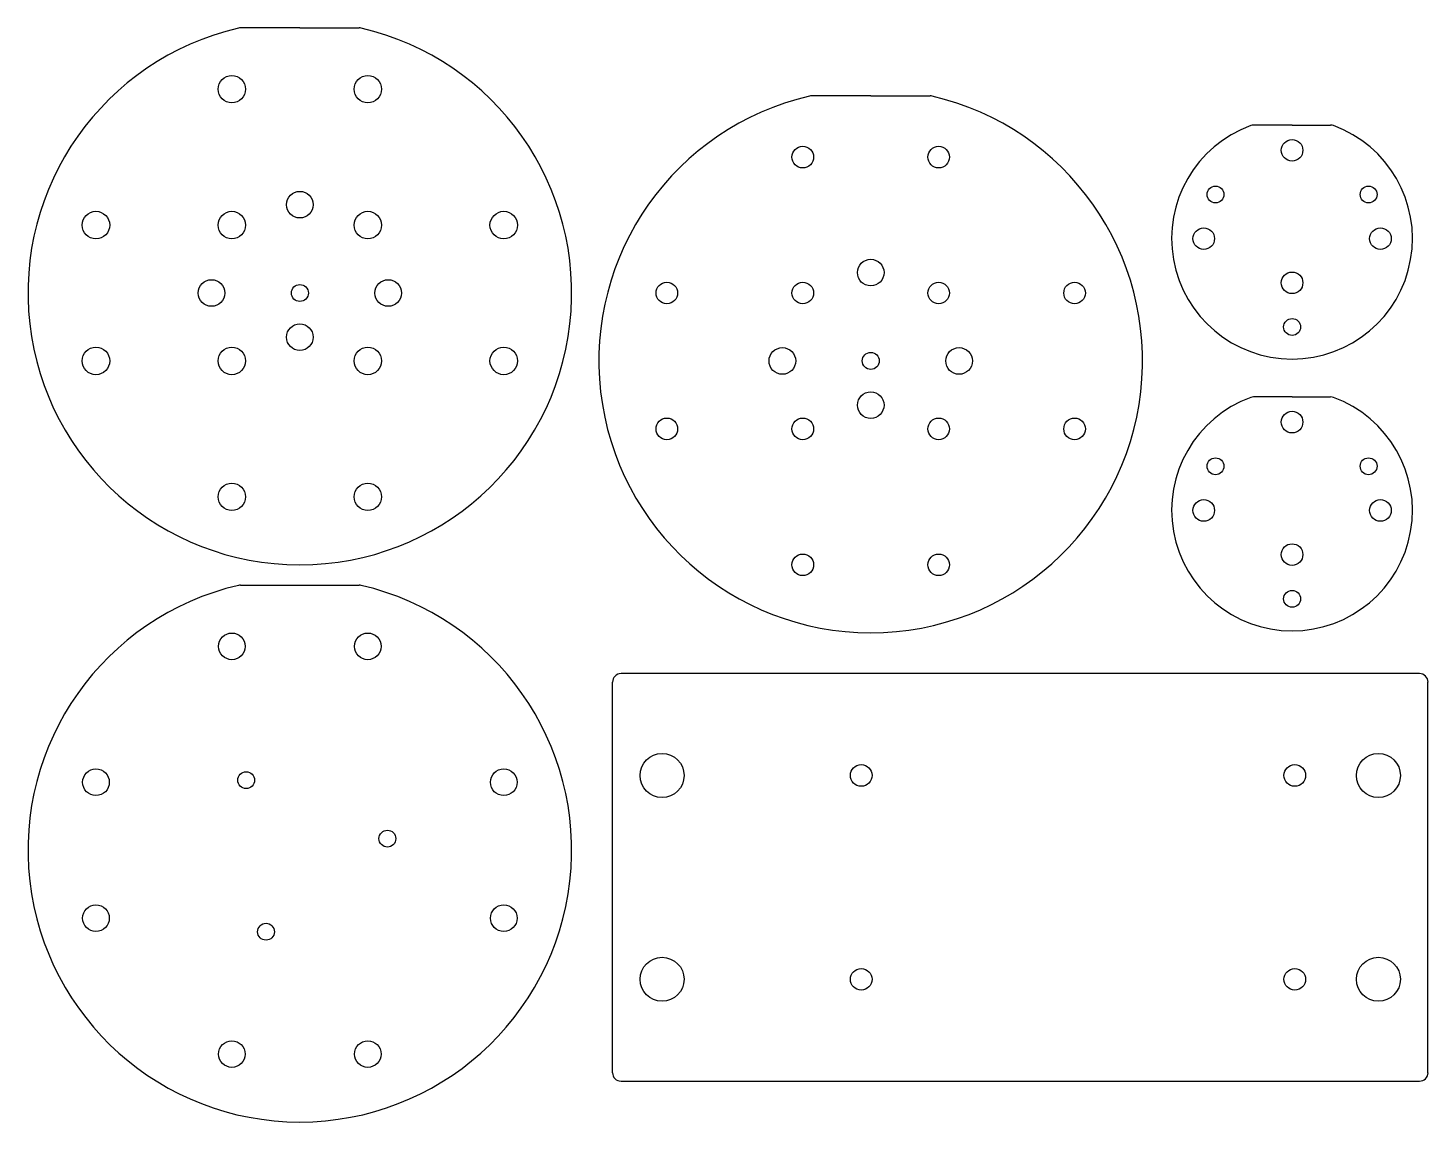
# Model space of a CAD drawing. Extents: x 0.1 to 10.4, y 0.1 to 8.2.
import ezdxf

# ---------------------------------------------------------------- set-up
doc = ezdxf.new("R2010")
doc.units = 0
doc.layers.add('WATERJET', color=3, linetype='CONTINUOUS')

msp = doc.modelspace()

# ---------------------------------------------------------------- linework, layer by layer
at = {"layer": 'WATERJET'}
for p, q in [((2.1, 8.15), (1.663, 8.15)), ((2.1, 8.15), (2.537, 8.15)), ((6.3, 7.65), (5.863, 7.65)), ((6.3, 7.65), (6.737, 7.65)), ((9.4, 7.436), (9.117, 7.436)), ((9.4, 7.436), (9.683, 7.436)), ((9.4, 5.436), (9.117, 5.436)), ((9.4, 5.436), (9.683, 5.436)), ((1.663, 4.05), (2.537, 4.05)), ((10.338, 3.4), (4.463, 3.4)), ((4.4, 0.463), (4.4, 3.337)), ((10.4, 0.463), (10.4, 3.337)), ((4.463, 0.4), (10.338, 0.4))]:
    msp.add_line(p, q, dxfattribs=at)
for centre, radius in [((1.6, 7.7), 0.101), ((2.6, 7.7), 0.101), ((9.4, 7.25), 0.0795), ((5.8, 7.2), 0.0795), ((6.8, 7.2), 0.0795), ((2.1, 6.85), 0.098), ((8.837, 6.925), 0.062), ((9.963, 6.925), 0.062), ((0.6, 6.7), 0.101), ((1.6, 6.7), 0.101), ((2.6, 6.7), 0.101), ((3.6, 6.7), 0.101), ((8.75, 6.6), 0.0795), ((10.05, 6.6), 0.0795), ((6.3, 6.35), 0.098), ((1.45, 6.2), 0.098), ((2.75, 6.2), 0.098), ((9.4, 6.275), 0.0795), ((2.1, 6.2), 0.0625), ((4.8, 6.2), 0.0795), ((5.8, 6.2), 0.0795), ((6.8, 6.2), 0.0795), ((7.8, 6.2), 0.0795), ((9.4, 5.95), 0.062), ((2.1, 5.875), 0.098), ((0.6, 5.7), 0.101), ((1.6, 5.7), 0.101), ((2.6, 5.7), 0.101), ((3.6, 5.7), 0.101), ((5.65, 5.7), 0.098), ((6.95, 5.7), 0.098), ((6.3, 5.7), 0.0625), ((6.3, 5.375), 0.098), ((4.8, 5.2), 0.0795), ((5.8, 5.2), 0.0795), ((6.8, 5.2), 0.0795), ((7.8, 5.2), 0.0795), ((9.4, 5.25), 0.0795), ((8.837, 4.925), 0.062), ((9.963, 4.925), 0.062), ((1.6, 4.7), 0.101), ((2.6, 4.7), 0.101), ((8.75, 4.6), 0.0795), ((10.05, 4.6), 0.0795), ((9.4, 4.275), 0.0795), ((5.8, 4.2), 0.0795), ((6.8, 4.2), 0.0795), ((9.4, 3.95), 0.062), ((1.6, 3.6), 0.098), ((2.6, 3.6), 0.098), ((4.765, 2.65), 0.162), ((10.035, 2.65), 0.162), ((0.6, 2.6), 0.098), ((3.6, 2.6), 0.098), ((6.23, 2.65), 0.0795), ((9.42, 2.65), 0.0795), ((1.705, 2.615), 0.062), ((2.744, 2.185), 0.062), ((0.6, 1.6), 0.098), ((3.6, 1.6), 0.098), ((1.851, 1.5), 0.062), ((4.765, 1.15), 0.162), ((10.035, 1.15), 0.162), ((6.23, 1.15), 0.0795), ((9.42, 1.15), 0.0795), ((1.6, 0.6), 0.098), ((2.6, 0.6), 0.098)]:
    msp.add_circle(centre, radius, dxfattribs=at)
for centre, radius, start, end in [((2.1, 6.2), 2, 103.0449, 76.9551), ((1.663, 8.088), 0.0625, 90, 103.0449), ((2.537, 8.088), 0.0625, 76.9551, 90), ((6.3, 5.7), 2, 103.0449, 76.9551), ((5.863, 7.588), 0.0625, 90, 103.0449), ((6.737, 7.588), 0.0625, 76.9551, 90), ((9.4, 6.6), 0.886, 110.0705, 69.9295), ((9.117, 7.373), 0.0625, 90, 110.0705), ((9.683, 7.373), 0.0625, 69.9295, 90), ((9.4, 4.6), 0.886, 110.0705, 69.9295), ((9.117, 5.373), 0.0625, 90, 110.0705), ((9.683, 5.373), 0.0625, 69.9295, 90), ((2.1, 2.1), 2, 103.0449, 76.9551), ((1.663, 3.987), 0.0625, 90, 103.0449), ((2.537, 3.987), 0.0625, 76.9551, 90), ((4.463, 3.337), 0.0625, 90, 180), ((10.338, 3.337), 0.0625, 360, 90), ((4.463, 0.463), 0.0625, 180, 270), ((10.338, 0.463), 0.0625, 270, 360)]:
    msp.add_arc(centre, radius, start, end, dxfattribs=at)

doc.saveas('drawing.dxf')
